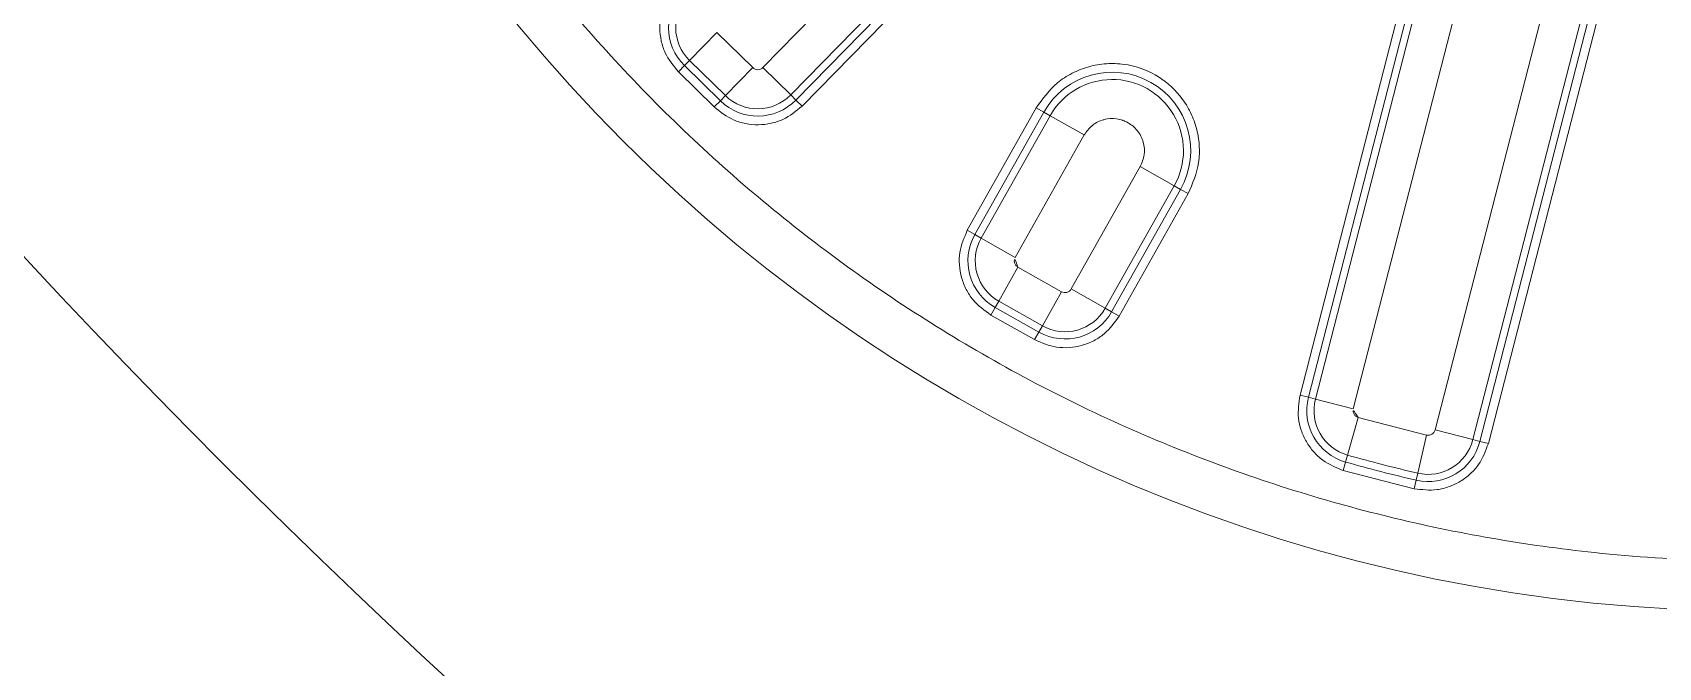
# Model space of a CAD drawing. Header units: metres. Extents: x 859577 to 860336, y 1645916 to 1646650.
# Drawn here: x 859953.6185 to 859953.814, y 1646453.1407 to 1646453.217 of the extents above; entities that cross this region are included whole.
import ezdxf

# ---------------------------------------------------------------- set-up
doc = ezdxf.new("R2010")
doc.units = ezdxf.units.M
doc.layers.add('A-ACCESORIOS', color=30, linetype='Continuous', lineweight=20)
doc.layers.add('PISO', color=31, linetype='Continuous', lineweight=15)

# ---------------------------------------------------------------- blocks, each defined once
blk = doc.blocks.new('mu10-3')
at = {"layer": 'A-ACCESORIOS', "linetype": 'Continuous', "ltscale": 20}
for p, q in [((0.09687609936486297, -0.8154594534460102), (0.02988409659144509, -0.6994259009416623)), ((0.03078808489453877, -0.698903983049945), (0.09778008766897983, -0.8149375355561119)), ((0.02913077296921074, -0.6998608325324085), (0.09612277577832629, -0.8158943850214087)), ((0.02506282564502271, -0.7022094630150946), (0.09205482841605317, -0.8182430155259794)), ((0.08326296525160615, -0.8233190000906347), (0.01627096247761983, -0.7072854475852068)), ((0.07753770599549625, -0.826624480065334), (0.01054570322060044, -0.7105909275583713)), ((0.01144969152801423, -0.7100690096746689), (0.07844169429824888, -0.826102562173503)), ((0.07919501788478556, -0.825667630597934), (0.01220301511079924, -0.7096340780925061)), ((0.09687609936486297, -0.8154594534460102), (0.09778008766863877, -0.8149375355555435)), ((0.09612277577832629, -0.8158943850214087), (0.09205482841605317, -0.8182430155259794)), ((0.09687609936486297, -0.8154594534459534), (0.09612277577832629, -0.8158943850214087)), ((0.04998285943418068, -0.8190250914395278), (0.04914263593752821, -0.8192502286469221)), ((0.04998285943418068, -0.8190250914395278), (0.05099112737343603, -0.8187549268594694)), ((0.05435028804038211, -0.835324556896353), (0.04998285943418068, -0.8190250914395278)), ((0.05099112737229916, -0.8187549268552061), (0.05535855597952377, -0.8350543923156124)), ((0.04914263594946533, -0.8192502286914873), (0.04460543043109055, -0.8204659692244718)), ((0.04460543043109055, -0.8204659692244718), (0.04897285903098236, -0.8367654346573659)), ((0.04914263593752821, -0.8192502286469221), (0.05351006454361595, -0.8355496941037472)), ((0.09175874575680609, -0.8194036809022123), (0.08441617227788356, -0.823642917676807)), ((0.09420455391659743, -0.8234139531479059), (0.09175874575680609, -0.8194036809022691)), ((0.03259067059900644, -0.823685314397153), (0.03712787632576919, -0.8224695737868046)), ((0.04149530493077691, -0.8387690392392528), (0.03712787632576919, -0.8224695737868046)), ((0.03175044731619892, -0.8239104515473059), (0.03074217937705725, -0.8241806161273644)), ((0.03510960798212182, -0.8404800815800968), (0.03074217936790546, -0.8241806160934857)), ((0.03175044731619892, -0.8239104515473059), (0.03259067059900644, -0.8236853143972098)), ((0.0317504473163126, -0.8239104515473059), (0.03611787592126348, -0.8402099169996973)), ((0.036958099204071, -0.839984779849658), (0.03259067059900644, -0.823685314397153)), ((0.07919501788478556, -0.825667630597934), (0.08326296525160615, -0.8233190000906347)), ((0.08666626583885773, -0.8277661857988505), (0.08441617227788356, -0.823642917676807)), ((0.09465748135363583, -0.8241565961562856), (0.09420455391671112, -0.8234139531479059)), ((0.09465748135363583, -0.8241565961562856), (0.09520099427811601, -0.8250477677664207)), ((0.003870666823672764, -0.8268479685013403), (0.003870666823672764, -0.8437224168164335)), ((0.0085679276168662, -0.826847968522145), (0.008567927838385003, -0.8437224168168314)), ((0.009437790989125006, -0.8437224168168882), (0.009437790989125006, -0.8268479684759882)), ((0.01048162677017217, -0.8268479684716112), (0.01048162677017217, -0.8437224168162061)), ((0.07844169429824888, -0.826102562173503), (0.07753770599470045, -0.8266244800639129)), ((0.07844169429836256, -0.8261025621733893), (0.07919501788478556, -0.825667630597934)), ((0.095200994279935, -0.8250477677651702), (0.0875829706221225, -0.829446035774879)), ((0.08708294983154019, -0.828529753969633), (0.08666626583885773, -0.8277661857989074)), ((0.08708294983154019, -0.828529753969633), (0.08758297062280462, -0.8294460357744811)), ((0.05351006475757458, -0.8355496940463354), (0.04897285903098236, -0.8367654346573659)), ((0.05435028804038211, -0.8353245568962961), (0.05351006475757458, -0.8355496940463922)), ((0.05435028804038211, -0.835324556896353), (0.05535855597963746, -0.8350543923162945)), ((0.04836660513711877, -0.8378154972022003), (0.04254536747600923, -0.8393752931324343)), ((0.04836660513711877, -0.8378154972022003), (0.04958234574843345, -0.8423527029286788)), ((0.03611787592126348, -0.8402099169996973), (0.03510960798200813, -0.8404800815798126)), ((0.03611787592126348, -0.8402099169996973), (0.036958099204071, -0.839984779849658)), ((0.036958099204071, -0.8399847798496012), (0.04149530493077691, -0.8387690392392528)), ((0.04376110808652811, -0.8439124988591402), (0.04254536747600923, -0.8393752931324343)), ((0.04958234574809239, -0.8423527029287925), (0.04376110808652811, -0.8439124988591971)), ((0.04958234574820608, -0.8423527029288493), (0.04980748289824533, -0.8431929262116)), ((0.008567927838385003, -0.8437224168168314), (0.003870666823672764, -0.8437224168164335)), ((0.009437790989238692, -0.8437224168168314), (0.008567927838385003, -0.8437224168168314)), ((0.009437790989238692, -0.8437224168168882), (0.01048162677017217, -0.8437224168168882)), ((0.04398624523656736, -0.8447527221420046), (0.04376110808652811, -0.8439124988591971)), ((0.04398624523713579, -0.8447527221417772), (0.04980748289824533, -0.8431929262116)), ((0.05007764747864485, -0.8442011941507417), (0.04425640981719425, -0.8457609900810326)), ((0.05007764747864485, -0.8442011941507985), (0.0498074828984727, -0.8431929262114863)), ((-0.003013294345748818, -0.8492770503093539), (-0.003013294345521444, -0.8445797892948121)), ((0.003013294346260409, -0.8445797892948121), (-0.003013294345521444, -0.8445797892948121)), ((0.003013294346260409, -0.8445797892948121), (0.003013294345919348, -0.8492770503093539)), ((0.04398624523645367, -0.8447527221419477), (0.04425640981651213, -0.8457609900812031)), ((0.003013294345919348, -0.8492770503093539), (-0.003013294345748818, -0.8492770503093539)), ((-0.003013294345748818, -0.8501469134602075), (-0.003013294345748818, -0.849277050309297)), ((-0.003013294345066697, -0.8501469134602644), (0.003013294345805662, -0.8501469134602644)), ((-0.003013294345748818, -0.8501469134602075), (-0.003013294345748818, -0.8511907492411979)), ((0.003013294345919348, -0.849277050309297), (0.003013294345919348, -0.8501469134602075)), ((0.003013294346374096, -0.851190749241141), (0.003013294346260409, -0.8501469134602075)), ((0.003013294346374096, -0.8511907492411979), (-0.003013294345066697, -0.8511907492411979))]:
    blk.add_line(p, q, dxfattribs=at)
for centre, radius in [((0, 0), 0.6689513447619461), ((0, -0.6689513447619788), 0.1928508381295694)]:
    blk.add_circle(centre, radius, dxfattribs=at)
for centre, radius, start, end in [((0.04086665337587192, -0.8214677714955769), 0.0094377909892184, 15.00000002743433, 194.9999999999778), ((0.04086665337587192, -0.8214677714955769), 0.008567927838285232, 14.99999972165742, 194.9999999999778), ((0.09131232206516415, -0.8186717017676415), 0.005554633492477314, 301.3784227385496, 30.00000000000341), ((0.09131232206516415, -0.8186717017676415), 0.006424496643352538, 301.3784227389266, 29.99999999948383), ((0.09131232206516415, -0.818671701767471), 0.000857372483136466, 301.3784227303817, 29.9999999960974), ((0, -0.6689513447619788), 0.1809231753203956, 298.621577261034, 301.3784227389266), ((0, -0.6689513447619788), 0.1817930384712081, 298.621577261034, 301.3784227389266), ((0.08400547159806138, -0.822890313851758), 0.006424496643359255, 209.9999999997714, 298.6215772608328), ((0.08400547159806138, -0.822890313851758), 0.005554633492568587, 209.9999999990183, 298.6215772608328), ((0.04814470081157651, -0.8369873389828513), 0.005554633492503112, 285.000000000854, 15.00000000024409), ((0.04814470081157651, -0.8369873389828513), 0.00642449664334552, 285.0000000032485, 14.99999999985306), ((0.04814470081083755, -0.8369873389842155), 0.0008573724790754032, 285.0000000408031, 15.00000003785943), ((0.04232346315006907, -0.838547134913199), 0.00642449664336284, 195.0000000001192, 284.9999999991174), ((0.04232346315006907, -0.838547134913199), 0.005554633492495994, 194.9999999995053, 284.9999999997716), ((-0.003013294345748818, -0.8437224168168314), 0.006424496643359688, 180.0000000003223, 270), ((-0.003013294345748818, -0.8437224168168314), 0.005554633492462704, 180.0000000008369, 270), ((0.003013294345805662, -0.8437224168168314), 0.005554633492484115, 270.0000000001921, 359.9999999999349), ((0.003013294346658313, -0.8437224168159787), 0.0008573724788419775, 269.9999999703786, 359.9999999685091), ((0.003013294345805662, -0.8437224168168314), 0.006424496643355576, 270.00000000355, 359.9999999994203)]:
    blk.add_arc(centre, radius, start, end, dxfattribs=at)
for points, knots in [([(-0.09341212471895233, -0.830745890818207), (-0.08948372175615305, -0.832906172155333), (-0.08152739351112359, -0.8372814634843166), (-0.06887773470424463, -0.8427890578743131), (-0.05558295216218312, -0.8475093214283334), (-0.04167146529783849, -0.8512616252059502), (-0.02804424992461918, -0.8538257143732721), (-0.01487360091795153, -0.8553233338827795), (-0.002296062100697327, -0.8559041378898087), (0.01040276291394093, -0.8556309301832243), (0.02314273273202616, -0.8544849844080886), (0.03584102984166293, -0.8524562319425968), (0.04839181287115935, -0.8495527907094811), (0.06071282937034539, -0.8457918536085458), (0.07272428066414705, -0.8411997297270659), (0.0843304002709715, -0.8358221628367346), (0.09546449548162173, -0.829709344932894), (0.1060666621904147, -0.8229176829993321), (0.1167237843022235, -0.8150352107120398), (0.1272442495974246, -0.8060016289597343), (0.1374119121896911, -0.795794290178037), (0.1465791434577, -0.7850668650477246), (0.1547312785452846, -0.7739438064449473), (0.1619342144809366, -0.7624442618667899), (0.1682916127569456, -0.7504566246740296), (0.1738483557438713, -0.7378353406232918), (0.1785550210178712, -0.7245325904312381), (0.1823111003915869, -0.7106232834723869), (0.1848741847126121, -0.6969954879325542), (0.1863720356532212, -0.683824972547086), (0.1869527805159805, -0.6712473995810342), (0.1866795888505521, -0.658548583830509), (0.1855336387227453, -0.645808611491816), (0.1835048874199856, -0.6331103150833428), (0.1806014459197058, -0.6205595317866823), (0.1768405087208862, -0.6082385156517489), (0.172248385495493, -0.5962270631694082), (0.1668708160955248, -0.5846209479222466), (0.1607580074528983, -0.5734868366656656), (0.1539663113669576, -0.5628847291117722), (0.1460839727202483, -0.5522273755256606), (0.1370498107534104, -0.5417079152065867), (0.1268446520694511, -0.5315364765212394), (0.1161093810740681, -0.5223829021098823), (0.1050146995406749, -0.514181617006443), (0.09724724399723073, -0.5094787846876443), (0.09341212471900917, -0.5071567987056369)], [0, 0, 0, 0, 0.02291043124393882, 0.04640127627856693, 0.07043889536440054, 0.0949825248686006, 0.1199870078134519, 0.1412571413465028, 0.1627018157893433, 0.1843088610492792, 0.2061448528974915, 0.2280462251742265, 0.2499999996147192, 0.2719527910396049, 0.2938541685496895, 0.3156911381893608, 0.3372972159685446, 0.3587419054823086, 0.3800129914506218, 0.4050168025324465, 0.4295600826501579, 0.4535976939681215, 0.4770894055705902, 0.4999999997767685, 0.522909907826322, 0.5464012767191546, 0.5704388958051739, 0.5949825253142077, 0.6199870082600591, 0.6412571417913684, 0.6627018162343636, 0.6843088614958871, 0.7061448533414495, 0.728046225616386, 0.750000000061323, 0.7719527914840739, 0.7938541689949457, 0.8156911386359667, 0.8372972164167378, 0.8587419059311827, 0.8800129918972293, 0.9050168029778312, 0.9295600830954693, 0.9535976944176974, 0.9770892313843613, 0.9999999999999999, 0.9999999999999999, 0.9999999999999999, 0.9999999999999999]), ([(0.03074217936790546, -0.8241806160934857), (0.03053618054860863, -0.8228708475265876), (0.03021928895475412, -0.8208560075864852), (0.0308500083062313, -0.8181598938937213), (0.03172267659090267, -0.8161900062052609), (0.03299230646291562, -0.8144402940700388), (0.03502175000983243, -0.8125857189946828), (0.03808828442811318, -0.811098757368768), (0.04148746194937303, -0.8108532367106704), (0.04417229915276266, -0.811444624072351), (0.04614668694085822, -0.8123251042997026), (0.04788738368540635, -0.8135947429425414), (0.04978165950791436, -0.8156142862209208), (0.0505146433025061, -0.8175176345923774), (0.05099112737229916, -0.8187549268552061)], [0, 0, 0, 0, 0.1197284222118076, 0.1841803301284227, 0.2500000000000323, 0.3158196698716447, 0.3802715777882569, 0.5000000000000653, 0.6197284222118556, 0.6841803301284468, 0.7500000000000324, 0.8158196698716198, 0.8802715777882107, 1, 1, 1, 1]), ([(0.09778008766897983, -0.8149375355561119), (0.09815930545744322, -0.8157881953648598), (0.0987421955584864, -0.817095732081043), (0.09881784660143467, -0.8190359476644744), (0.09860062414281856, -0.8205309282736266), (0.09807517329090842, -0.8219472806381987), (0.09707935974995507, -0.8236141684515133), (0.09594135781640034, -0.8244827101794385), (0.095200994279935, -0.8250477677651702)], [0, 0, 0, 0, 0.239786452212149, 0.3685722389911958, 0.5000000000014165, 0.6314277610113992, 0.7602135477898123, 1, 1, 1, 1]), ([(0.03712787632576919, -0.8224695737868046), (0.0370467199468294, -0.821986367951979), (0.03696475025009249, -0.8214983196156709), (0.03702687513816727, -0.8209790010812412), (0.03709490575823793, -0.8204595918672339), (0.03727713423211299, -0.8199378574491334), (0.03778633599904424, -0.8190679913624876), (0.03831721344084826, -0.8184790149530272), (0.03897427346146287, -0.818081672904384), (0.03930251577969557, -0.8179244770414584), (0.03948637304108615, -0.8178475286268849), (0.03970495029614085, -0.8177738840013262), (0.04028989023908025, -0.8176067466069412), (0.04110421694872457, -0.8175474761160331), (0.04209700892340607, -0.8177691853569513), (0.04303888780503939, -0.8181945463655325), (0.04404830741668775, -0.8190472983457653), (0.0444205005047138, -0.8199950593954668), (0.04460543042569043, -0.8204659692044061)], [0, 0, 0, 0, 0.1198617571604389, 0.1210629652026665, 0.1296476534358613, 0.2497882358067289, 0.2534197001023116, 0.3795987966333965, 0.439828036405191, 0.442939750471425, 0.469824241009739, 0.4891670512783896, 0.5000827366217105, 0.6206730178194642, 0.6856702302741674, 0.7506704318014844, 0.8761167286427514, 1, 1, 1, 1]), ([(0.08441617227788356, -0.823642917676807), (0.08431749816566025, -0.8236840216129622), (0.08416518119850025, -0.8237474711515347), (0.08394220136324293, -0.8237509651966661), (0.08377184045542663, -0.8237213175611373), (0.0836111635717316, -0.823657940308351), (0.08342268280222243, -0.8235387818975823), (0.08332580497733488, -0.82340547166757), (0.08326296525171983, -0.8233190000906916)], [0, 0, 0, 0, 0.2397734715743983, 0.3701230970642037, 0.4999998068253254, 0.630349557713603, 0.7602265284271592, 1, 1, 1, 1]), ([(0.0875829706221225, -0.829446035774879), (0.08672343463013021, -0.8298046806127104), (0.08540225446273553, -0.8303559483331355), (0.0834607805005021, -0.8303849042505931), (0.08197145794599692, -0.8301317818547318), (0.08056815553078422, -0.8295724117178338), (0.07892570506788843, -0.8285367882012338), (0.07808479010572, -0.8273782222080399), (0.07753770599549625, -0.826624480065334)], [0, 0, 0, 0, 0.2397864522089742, 0.3685722389881755, 0.4999999999993548, 0.6314277610106404, 0.7602135477901335, 1, 1, 1, 1]), ([(0.05535855597952377, -0.8350543923156124), (0.05550535095289888, -0.835987689036358), (0.05573116823319424, -0.8374233957380284), (0.05528163889545112, -0.8393439310457893), (0.05466027705040233, -0.8407491086775849), (0.05375403844715265, -0.8419898126363705), (0.05231557075080673, -0.843339384116689), (0.05095930363472689, -0.8438616739663871), (0.05007764747864485, -0.8442011941507417)], [0, 0, 0, 0, 0.2394568443937966, 0.3683606602375177, 0.4999999999997063, 0.6316393397619444, 0.7605431556058017, 0.9999999999999999, 0.9999999999999999, 0.9999999999999999, 0.9999999999999999]), ([(0.04425640981719425, -0.8457609900810326), (0.04332311309644865, -0.8459077850544645), (0.04188740639483512, -0.8461336023347599), (0.03996687108701735, -0.8456840729970736), (0.03856169345522176, -0.845062711151968), (0.03732098949643614, -0.8441564725487183), (0.03597141801623138, -0.8427180048523155), (0.03544912816647638, -0.8413617377362357), (0.03510960798212182, -0.8404800815800968)], [0, 0, 0, 0, 0.2394568443925328, 0.368360660235991, 0.4999999999982079, 0.6316393397607286, 0.7605431556050065, 1, 1, 1, 1]), ([(0.04254536747600923, -0.8393752931324343), (0.04243824362924897, -0.8393920737939311), (0.04227272706987151, -0.8394180015162078), (0.04205210015555849, -0.8393665528147949), (0.04189157136073618, -0.8392947646215703), (0.04174934446251655, -0.8391916983933925), (0.04159455474399465, -0.839026308031805), (0.04153433226468906, -0.8388702033095683), (0.04149530493077691, -0.8387690392392528)], [0, 0, 0, 0, 0.2394429600845995, 0.3699622084922627, 0.5000002166968331, 0.6305192480135743, 0.7605570399153462, 1, 1, 1, 1]), ([(-0.003013294345066697, -0.8511907492411979), (-0.003952783085992451, -0.8510909873311334), (-0.005398015081027552, -0.8509375218366131), (-0.007136762981247102, -0.8500062387251432), (-0.00833324006686098, -0.8490423625386825), (-0.00929711625354912, -0.8478458854531823), (-0.01022839936518949, -0.8461071375530764), (-0.01038186485988035, -0.844661905558155), (-0.01048162677011533, -0.8437224168171724)], [0, 0, 0, 0, 0.2394568443938976, 0.3683606602377337, 0.5000000000000183, 0.6316393397623027, 0.7605431556061293, 1, 1, 1, 1]), ([(0.01048162677017217, -0.8437224168162061), (0.01038186486016457, -0.8446619055572455), (0.01022839936558739, -0.8461071375521101), (0.009297116254174398, -0.8478458854522728), (0.008333240067827319, -0.8490423625379435), (0.007136762982270284, -0.8500062387245748), (0.005398015082278107, -0.850937521836272), (0.003952783087243006, -0.8510909873310197), (0.003013294346374096, -0.8511907492411979)], [0, 0, 0, 0, 0.2394568443936633, 0.3683606602371599, 0.4999999999991068, 0.6316393397612144, 0.7605431556051108, 1, 1, 1, 1])]:
    blk.add_open_spline(points, degree=3, knots=knots, dxfattribs=at)

msp = doc.modelspace()

# ---------------------------------------------------------------- linework, layer by layer
at = {"layer": 'PISO'}
msp.add_circle((859954.2940526693, 1646453.818140181), 0.9231527500999477, dxfattribs=at)

# ---------------------------------------------------------------- block references
at = {"layer": 'A-ACCESORIOS', "rotation": 315.5821386310157}
msp.add_blockref('mu10-3', (859954.2940526693, 1646453.818140181), dxfattribs=at)

doc.saveas('drawing.dxf')
